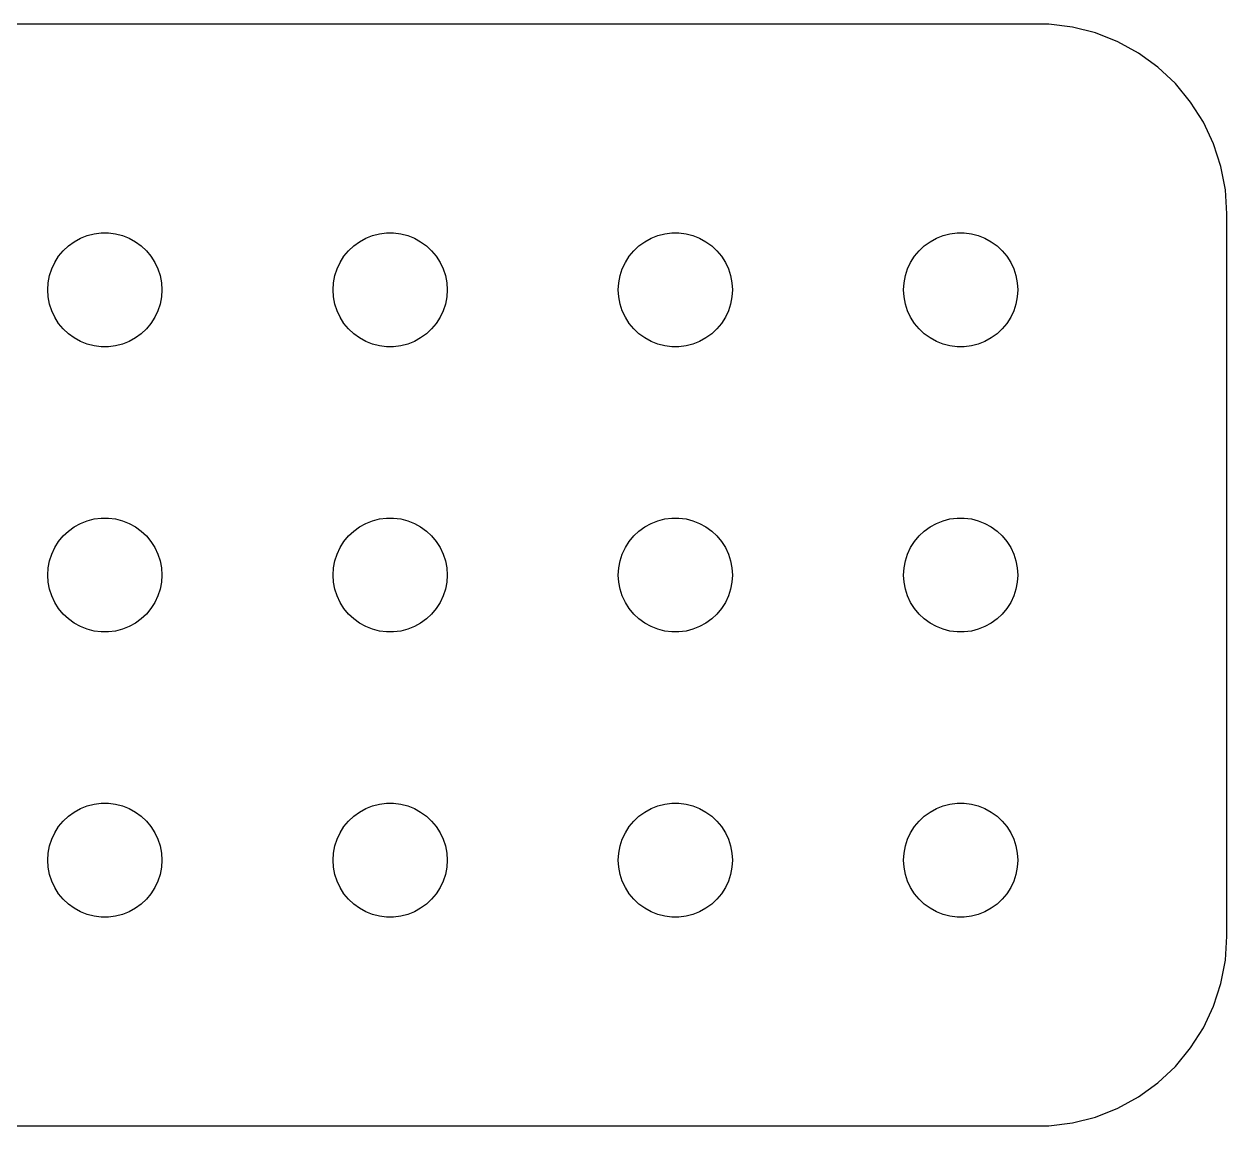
# Model space of a CAD drawing. Header units: metres. Extents: x -60 to 60, y -14 to 14.
# Drawn here: x 27.88 to 59.5, y -14.49 to 14.49 of the extents above; entities that cross this region are included whole.
import ezdxf

# ---------------------------------------------------------------- set-up
doc = ezdxf.new("R2010")
doc.units = ezdxf.units.M

msp = doc.modelspace()

# ---------------------------------------------------------------- linework, layer by layer
for p, q in [((54.8139, 14.4901), (-54.8139, 14.4901)), ((55.4369, 14.4114), (54.8139, 14.4901)), ((56.0451, 14.2553), (55.4369, 14.4114)), ((56.6289, 14.0241), (56.0451, 14.2553)), ((57.1791, 13.7216), (56.6289, 14.0241)), ((57.6871, 13.3526), (57.1791, 13.7216)), ((58.1448, 12.9227), (57.6871, 13.3526)), ((58.5451, 12.4389), (58.1448, 12.9227)), ((58.8815, 11.9088), (58.5451, 12.4389)), ((59.1489, 11.3406), (58.8815, 11.9088)), ((59.3429, 10.7434), (59.1489, 11.3406)), ((59.4606, 10.1267), (59.3429, 10.7434)), ((59.5, 9.5), (59.4606, 10.1267)), ((59.5, -9.5), (59.5, 9.5)), ((29.1963, 8.76648), (29.3613, 8.85724)), ((29.3613, 8.85724), (29.5365, 8.92657)), ((29.5365, 8.92657), (29.7189, 8.97342)), ((29.7189, 8.97342), (29.9058, 8.99704)), ((29.9058, 8.99704), (30.0942, 8.99704)), ((30.0942, 8.99704), (30.2811, 8.97342)), ((30.2811, 8.97342), (30.4635, 8.92657)), ((30.4635, 8.92657), (30.6387, 8.85724)), ((30.6387, 8.85724), (30.8037, 8.76648)), ((36.6963, 8.76648), (36.8613, 8.85724)), ((36.8613, 8.85724), (37.0365, 8.92657)), ((37.0365, 8.92657), (37.2189, 8.97342)), ((37.2189, 8.97342), (37.4058, 8.99704)), ((37.4058, 8.99704), (37.5942, 8.99704)), ((37.5942, 8.99704), (37.7811, 8.97342)), ((37.7811, 8.97342), (37.9635, 8.92657)), ((37.9635, 8.92657), (38.1387, 8.85724)), ((38.1387, 8.85724), (38.3037, 8.76648)), ((44.1963, 8.76648), (44.3613, 8.85724)), ((44.3613, 8.85724), (44.5365, 8.92657)), ((44.5365, 8.92657), (44.7189, 8.97342)), ((44.7189, 8.97342), (44.9058, 8.99704)), ((44.9058, 8.99704), (45.0942, 8.99704)), ((45.0942, 8.99704), (45.2811, 8.97342)), ((45.2811, 8.97342), (45.4635, 8.92657)), ((45.4635, 8.92657), (45.6387, 8.85724)), ((45.6387, 8.85724), (45.8037, 8.76648)), ((51.6963, 8.76648), (51.8613, 8.85724)), ((51.8613, 8.85724), (52.0365, 8.92657)), ((52.0365, 8.92657), (52.2189, 8.97342)), ((52.2189, 8.97342), (52.4058, 8.99704)), ((52.4058, 8.99704), (52.5942, 8.99704)), ((52.5942, 8.99704), (52.7811, 8.97342)), ((52.7811, 8.97342), (52.9635, 8.92657)), ((52.9635, 8.92657), (53.1387, 8.85724)), ((53.1387, 8.85724), (53.3037, 8.76648)), ((28.9065, 8.52681), (29.0439, 8.65576)), ((29.0439, 8.65576), (29.1963, 8.76648)), ((30.8037, 8.76648), (30.9561, 8.65576)), ((30.9561, 8.65576), (31.0934, 8.52681)), ((36.4065, 8.52681), (36.5439, 8.65576)), ((36.5439, 8.65576), (36.6963, 8.76648)), ((38.3037, 8.76648), (38.4561, 8.65576)), ((38.4561, 8.65576), (38.5934, 8.52681)), ((43.9065, 8.52681), (44.0439, 8.65576)), ((44.0439, 8.65576), (44.1963, 8.76648)), ((45.8037, 8.76648), (45.9561, 8.65576)), ((45.9561, 8.65576), (46.0934, 8.52681)), ((51.4065, 8.52681), (51.5439, 8.65576)), ((51.5439, 8.65576), (51.6963, 8.76648)), ((53.3037, 8.76648), (53.4561, 8.65576)), ((53.4561, 8.65576), (53.5934, 8.52681)), ((28.6053, 8.05219), (28.6855, 8.22263)), ((28.6855, 8.22263), (28.7865, 8.38167)), ((28.7865, 8.38167), (28.9065, 8.52681)), ((31.0934, 8.52681), (31.2135, 8.38167)), ((31.2135, 8.38167), (31.3145, 8.22263)), ((31.3145, 8.22263), (31.3947, 8.05219)), ((36.1053, 8.05219), (36.1855, 8.22263)), ((36.1855, 8.22263), (36.2865, 8.38167)), ((36.2865, 8.38167), (36.4065, 8.52681)), ((38.5934, 8.52681), (38.7135, 8.38167)), ((38.7135, 8.38167), (38.8145, 8.22263)), ((38.8145, 8.22263), (38.8947, 8.05219)), ((43.6053, 8.05219), (43.6855, 8.22263)), ((43.6855, 8.22263), (43.7865, 8.38167)), ((43.7865, 8.38167), (43.9065, 8.52681)), ((46.0934, 8.52681), (46.2135, 8.38167)), ((46.2135, 8.38167), (46.3145, 8.22263)), ((46.3145, 8.22263), (46.3947, 8.05219)), ((51.1053, 8.05219), (51.1855, 8.22263)), ((51.1855, 8.22263), (51.2865, 8.38167)), ((51.2865, 8.38167), (51.4065, 8.52681)), ((53.5934, 8.52681), (53.7135, 8.38167)), ((53.7135, 8.38167), (53.8145, 8.22263)), ((53.8145, 8.22263), (53.8947, 8.05219)), ((28.5471, 7.87303), (28.6053, 8.05219)), ((31.3947, 8.05219), (31.4529, 7.87303)), ((36.0471, 7.87303), (36.1053, 8.05219)), ((38.8947, 8.05219), (38.9529, 7.87303)), ((43.5471, 7.87303), (43.6053, 8.05219)), ((46.3947, 8.05219), (46.4529, 7.87303)), ((51.0471, 7.87303), (51.1053, 8.05219)), ((53.8947, 8.05219), (53.9529, 7.87303)), ((28.5, 7.5), (28.5118, 7.68799)), ((28.5118, 7.68799), (28.5471, 7.87303)), ((31.4529, 7.87303), (31.4882, 7.68799)), ((31.4882, 7.68799), (31.5, 7.5)), ((36, 7.5), (36.0118, 7.68799)), ((36.0118, 7.68799), (36.0471, 7.87303)), ((38.9529, 7.87303), (38.9882, 7.68799)), ((38.9882, 7.68799), (39, 7.5)), ((43.5, 7.5), (43.5118, 7.68799)), ((43.5118, 7.68799), (43.5471, 7.87303)), ((46.4529, 7.87303), (46.4882, 7.68799)), ((46.4882, 7.68799), (46.5, 7.5)), ((51, 7.5), (51.0118, 7.68799)), ((51.0118, 7.68799), (51.0471, 7.87303)), ((53.9529, 7.87303), (53.9882, 7.68799)), ((53.9882, 7.68799), (54, 7.5)), ((28.5118, 7.312), (28.5, 7.5)), ((28.5471, 7.12695), (28.5118, 7.312)), ((31.4882, 7.312), (31.4529, 7.12695)), ((31.5, 7.5), (31.4882, 7.312)), ((36.0118, 7.312), (36, 7.5)), ((36.0471, 7.12695), (36.0118, 7.312)), ((38.9882, 7.312), (38.9529, 7.12695)), ((39, 7.5), (38.9882, 7.312)), ((43.5118, 7.312), (43.5, 7.5)), ((43.5471, 7.12695), (43.5118, 7.312)), ((46.4882, 7.312), (46.4529, 7.12695)), ((46.5, 7.5), (46.4882, 7.312)), ((51.0118, 7.312), (51, 7.5)), ((51.0471, 7.12695), (51.0118, 7.312)), ((53.9882, 7.312), (53.9529, 7.12695)), ((54, 7.5), (53.9882, 7.312)), ((28.6053, 6.9478), (28.5471, 7.12695)), ((31.4529, 7.12695), (31.3947, 6.9478)), ((36.1053, 6.9478), (36.0471, 7.12695)), ((38.9529, 7.12695), (38.8947, 6.9478)), ((43.6053, 6.9478), (43.5471, 7.12695)), ((46.4529, 7.12695), (46.3947, 6.9478)), ((51.1053, 6.9478), (51.0471, 7.12695)), ((53.9529, 7.12695), (53.8947, 6.9478)), ((28.6855, 6.77736), (28.6053, 6.9478)), ((28.7865, 6.61832), (28.6855, 6.77736)), ((31.3145, 6.77736), (31.2135, 6.61832)), ((31.3947, 6.9478), (31.3145, 6.77736)), ((36.1855, 6.77736), (36.1053, 6.9478)), ((36.2865, 6.61832), (36.1855, 6.77736)), ((38.8145, 6.77736), (38.7135, 6.61832)), ((38.8947, 6.9478), (38.8145, 6.77736)), ((43.6855, 6.77736), (43.6053, 6.9478)), ((43.7865, 6.61832), (43.6855, 6.77736)), ((46.3145, 6.77736), (46.2135, 6.61832)), ((46.3947, 6.9478), (46.3145, 6.77736)), ((51.1855, 6.77736), (51.1053, 6.9478)), ((51.2865, 6.61832), (51.1855, 6.77736)), ((53.8145, 6.77736), (53.7135, 6.61832)), ((53.8947, 6.9478), (53.8145, 6.77736)), ((28.9065, 6.47318), (28.7865, 6.61832)), ((29.0439, 6.34422), (28.9065, 6.47318)), ((29.1963, 6.23351), (29.0439, 6.34422)), ((30.9561, 6.34422), (30.8037, 6.23351)), ((31.0934, 6.47318), (30.9561, 6.34422)), ((31.2135, 6.61832), (31.0934, 6.47318)), ((36.4065, 6.47318), (36.2865, 6.61832)), ((36.5439, 6.34422), (36.4065, 6.47318)), ((36.6963, 6.23351), (36.5439, 6.34422)), ((38.4561, 6.34422), (38.3037, 6.23351)), ((38.5934, 6.47318), (38.4561, 6.34422)), ((38.7135, 6.61832), (38.5934, 6.47318)), ((43.9065, 6.47318), (43.7865, 6.61832)), ((44.0439, 6.34422), (43.9065, 6.47318)), ((44.1963, 6.23351), (44.0439, 6.34422)), ((45.9561, 6.34422), (45.8037, 6.23351)), ((46.0934, 6.47318), (45.9561, 6.34422)), ((46.2135, 6.61832), (46.0934, 6.47318)), ((51.4065, 6.47318), (51.2865, 6.61832)), ((51.5439, 6.34422), (51.4065, 6.47318)), ((51.6963, 6.23351), (51.5439, 6.34422)), ((53.4561, 6.34422), (53.3037, 6.23351)), ((53.5934, 6.47318), (53.4561, 6.34422)), ((53.7135, 6.61832), (53.5934, 6.47318)), ((29.3613, 6.14275), (29.1963, 6.23351)), ((29.5365, 6.07341), (29.3613, 6.14275)), ((29.7189, 6.02657), (29.5365, 6.07341)), ((29.9058, 6.00294), (29.7189, 6.02657)), ((30.2811, 6.02657), (30.0942, 6.00294)), ((30.4635, 6.07341), (30.2811, 6.02657)), ((30.6387, 6.14275), (30.4635, 6.07341)), ((30.8037, 6.23351), (30.6387, 6.14275)), ((36.8613, 6.14275), (36.6963, 6.23351)), ((37.0365, 6.07341), (36.8613, 6.14275)), ((37.2189, 6.02657), (37.0365, 6.07341)), ((37.4058, 6.00294), (37.2189, 6.02657)), ((37.7811, 6.02657), (37.5942, 6.00294)), ((37.9635, 6.07341), (37.7811, 6.02657)), ((38.1387, 6.14275), (37.9635, 6.07341)), ((38.3037, 6.23351), (38.1387, 6.14275)), ((44.3613, 6.14275), (44.1963, 6.23351)), ((44.5365, 6.07341), (44.3613, 6.14275)), ((44.7189, 6.02657), (44.5365, 6.07341)), ((44.9058, 6.00294), (44.7189, 6.02657)), ((45.2811, 6.02657), (45.0942, 6.00294)), ((45.4635, 6.07341), (45.2811, 6.02657)), ((45.6387, 6.14275), (45.4635, 6.07341)), ((45.8037, 6.23351), (45.6387, 6.14275)), ((51.8613, 6.14275), (51.6963, 6.23351)), ((52.0365, 6.07341), (51.8613, 6.14275)), ((52.2189, 6.02657), (52.0365, 6.07341)), ((52.4058, 6.00294), (52.2189, 6.02657)), ((52.7811, 6.02657), (52.5942, 6.00294)), ((52.9635, 6.07341), (52.7811, 6.02657)), ((53.1387, 6.14275), (52.9635, 6.07341)), ((53.3037, 6.23351), (53.1387, 6.14275)), ((30.0942, 6.00294), (29.9058, 6.00294)), ((37.5942, 6.00294), (37.4058, 6.00294)), ((45.0942, 6.00294), (44.9058, 6.00294)), ((52.5942, 6.00294), (52.4058, 6.00294)), ((29.0439, 1.15576), (29.1963, 1.26648)), ((29.1963, 1.26648), (29.3613, 1.35724)), ((29.3613, 1.35724), (29.5365, 1.42657)), ((29.5365, 1.42657), (29.7189, 1.47342)), ((29.7189, 1.47342), (29.9058, 1.49704)), ((29.9058, 1.49704), (30.0942, 1.49704)), ((30.0942, 1.49704), (30.2811, 1.47342)), ((30.2811, 1.47342), (30.4635, 1.42657)), ((30.4635, 1.42657), (30.6387, 1.35724)), ((30.6387, 1.35724), (30.8037, 1.26648)), ((30.8037, 1.26648), (30.9561, 1.15576)), ((36.5439, 1.15576), (36.6963, 1.26648)), ((36.6963, 1.26648), (36.8613, 1.35724)), ((36.8613, 1.35724), (37.0365, 1.42657)), ((37.0365, 1.42657), (37.2189, 1.47342)), ((37.2189, 1.47342), (37.4058, 1.49704)), ((37.4058, 1.49704), (37.5942, 1.49704)), ((37.5942, 1.49704), (37.7811, 1.47342)), ((37.7811, 1.47342), (37.9635, 1.42657)), ((37.9635, 1.42657), (38.1387, 1.35724)), ((38.1387, 1.35724), (38.3037, 1.26648)), ((38.3037, 1.26648), (38.4561, 1.15576)), ((44.0439, 1.15576), (44.1963, 1.26648)), ((44.1963, 1.26648), (44.3613, 1.35724)), ((44.3613, 1.35724), (44.5365, 1.42657)), ((44.5365, 1.42657), (44.7189, 1.47342)), ((44.7189, 1.47342), (44.9058, 1.49704)), ((44.9058, 1.49704), (45.0942, 1.49704)), ((45.0942, 1.49704), (45.2811, 1.47342)), ((45.2811, 1.47342), (45.4635, 1.42657)), ((45.4635, 1.42657), (45.6387, 1.35724)), ((45.6387, 1.35724), (45.8037, 1.26648)), ((45.8037, 1.26648), (45.9561, 1.15576)), ((51.5439, 1.15576), (51.6963, 1.26648)), ((51.6963, 1.26648), (51.8613, 1.35724)), ((51.8613, 1.35724), (52.0365, 1.42657)), ((52.0365, 1.42657), (52.2189, 1.47342)), ((52.2189, 1.47342), (52.4058, 1.49704)), ((52.4058, 1.49704), (52.5942, 1.49704)), ((52.5942, 1.49704), (52.7811, 1.47342)), ((52.7811, 1.47342), (52.9635, 1.42657)), ((52.9635, 1.42657), (53.1387, 1.35724)), ((53.1387, 1.35724), (53.3037, 1.26648)), ((53.3037, 1.26648), (53.4561, 1.15576)), ((28.7865, 0.881668), (28.9065, 1.02681)), ((28.9065, 1.02681), (29.0439, 1.15576)), ((30.9561, 1.15576), (31.0934, 1.02681)), ((31.0934, 1.02681), (31.2135, 0.881668)), ((36.2865, 0.881668), (36.4065, 1.02681)), ((36.4065, 1.02681), (36.5439, 1.15576)), ((38.4561, 1.15576), (38.5934, 1.02681)), ((38.5934, 1.02681), (38.7135, 0.881668)), ((43.7865, 0.881668), (43.9065, 1.02681)), ((43.9065, 1.02681), (44.0439, 1.15576)), ((45.9561, 1.15576), (46.0934, 1.02681)), ((46.0934, 1.02681), (46.2135, 0.881668)), ((51.2865, 0.881668), (51.4065, 1.02681)), ((51.4065, 1.02681), (51.5439, 1.15576)), ((53.4561, 1.15576), (53.5934, 1.02681)), ((53.5934, 1.02681), (53.7135, 0.881668)), ((28.6053, 0.552185), (28.6855, 0.722626)), ((28.6855, 0.722626), (28.7865, 0.881668)), ((31.2135, 0.881668), (31.3145, 0.722626)), ((31.3145, 0.722626), (31.3947, 0.552185)), ((36.1053, 0.552185), (36.1855, 0.722626)), ((36.1855, 0.722626), (36.2865, 0.881668)), ((38.7135, 0.881668), (38.8145, 0.722626)), ((38.8145, 0.722626), (38.8947, 0.552185)), ((43.6053, 0.552185), (43.6855, 0.722626)), ((43.6855, 0.722626), (43.7865, 0.881668)), ((46.2135, 0.881668), (46.3145, 0.722626)), ((46.3145, 0.722626), (46.3947, 0.552185)), ((51.1053, 0.552185), (51.1855, 0.722626)), ((51.1855, 0.722626), (51.2865, 0.881668)), ((53.7135, 0.881668), (53.8145, 0.722626)), ((53.8145, 0.722626), (53.8947, 0.552185)), ((28.5118, 0.187988), (28.5471, 0.373032)), ((28.5471, 0.373032), (28.6053, 0.552185)), ((31.3947, 0.552185), (31.4529, 0.373032)), ((31.4529, 0.373032), (31.4882, 0.187988)), ((36.0118, 0.187988), (36.0471, 0.373032)), ((36.0471, 0.373032), (36.1053, 0.552185)), ((38.8947, 0.552185), (38.9529, 0.373032)), ((38.9529, 0.373032), (38.9882, 0.187988)), ((43.5118, 0.187988), (43.5471, 0.373032)), ((43.5471, 0.373032), (43.6053, 0.552185)), ((46.3947, 0.552185), (46.4529, 0.373032)), ((46.4529, 0.373032), (46.4882, 0.187988)), ((51.0118, 0.187988), (51.0471, 0.373032)), ((51.0471, 0.373032), (51.1053, 0.552185)), ((53.8947, 0.552185), (53.9529, 0.373032)), ((53.9529, 0.373032), (53.9882, 0.187988)), ((28.5, 0), (28.5118, 0.187988)), ((28.5118, -0.187988), (28.5, 0)), ((31.4882, 0.187988), (31.5, 0)), ((31.5, 0), (31.4882, -0.187988)), ((36, 0), (36.0118, 0.187988)), ((36.0118, -0.187988), (36, 0)), ((38.9882, 0.187988), (39, 0)), ((39, 0), (38.9882, -0.187988)), ((43.5, 0), (43.5118, 0.187988)), ((43.5118, -0.187988), (43.5, 0)), ((46.4882, 0.187988), (46.5, 0)), ((46.5, 0), (46.4882, -0.187988)), ((51, 0), (51.0118, 0.187988)), ((51.0118, -0.187988), (51, 0)), ((53.9882, 0.187988), (54, 0)), ((54, 0), (53.9882, -0.187988)), ((28.5471, -0.373032), (28.5118, -0.187988)), ((31.4882, -0.187988), (31.4529, -0.373032)), ((36.0471, -0.373032), (36.0118, -0.187988)), ((38.9882, -0.187988), (38.9529, -0.373032)), ((43.5471, -0.373032), (43.5118, -0.187988)), ((46.4882, -0.187988), (46.4529, -0.373032)), ((51.0471, -0.373032), (51.0118, -0.187988)), ((53.9882, -0.187988), (53.9529, -0.373032)), ((28.6053, -0.552185), (28.5471, -0.373032)), ((28.6855, -0.722626), (28.6053, -0.552185)), ((31.3947, -0.552185), (31.3145, -0.722626)), ((31.4529, -0.373032), (31.3947, -0.552185)), ((36.1053, -0.552185), (36.0471, -0.373032)), ((36.1855, -0.722626), (36.1053, -0.552185)), ((38.8947, -0.552185), (38.8145, -0.722626)), ((38.9529, -0.373032), (38.8947, -0.552185)), ((43.6053, -0.552185), (43.5471, -0.373032)), ((43.6855, -0.722626), (43.6053, -0.552185)), ((46.3947, -0.552185), (46.3145, -0.722626)), ((46.4529, -0.373032), (46.3947, -0.552185)), ((51.1053, -0.552185), (51.0471, -0.373032)), ((51.1855, -0.722626), (51.1053, -0.552185)), ((53.8947, -0.552185), (53.8145, -0.722626)), ((53.9529, -0.373032), (53.8947, -0.552185)), ((28.7865, -0.881668), (28.6855, -0.722626)), ((28.9065, -1.02681), (28.7865, -0.881668)), ((31.2135, -0.881668), (31.0934, -1.02681)), ((31.3145, -0.722626), (31.2135, -0.881668)), ((36.2865, -0.881668), (36.1855, -0.722626)), ((36.4065, -1.02681), (36.2865, -0.881668)), ((38.7135, -0.881668), (38.5934, -1.02681)), ((38.8145, -0.722626), (38.7135, -0.881668)), ((43.7865, -0.881668), (43.6855, -0.722626)), ((43.9065, -1.02681), (43.7865, -0.881668)), ((46.2135, -0.881668), (46.0934, -1.02681)), ((46.3145, -0.722626), (46.2135, -0.881668)), ((51.2865, -0.881668), (51.1855, -0.722626)), ((51.4065, -1.02681), (51.2865, -0.881668)), ((53.7135, -0.881668), (53.5934, -1.02681)), ((53.8145, -0.722626), (53.7135, -0.881668)), ((29.0439, -1.15576), (28.9065, -1.02681)), ((29.1963, -1.26648), (29.0439, -1.15576)), ((30.9561, -1.15576), (30.8037, -1.26648)), ((31.0934, -1.02681), (30.9561, -1.15576)), ((36.5439, -1.15576), (36.4065, -1.02681)), ((36.6963, -1.26648), (36.5439, -1.15576)), ((38.4561, -1.15576), (38.3037, -1.26648)), ((38.5934, -1.02681), (38.4561, -1.15576)), ((44.0439, -1.15576), (43.9065, -1.02681)), ((44.1963, -1.26648), (44.0439, -1.15576)), ((45.9561, -1.15576), (45.8037, -1.26648)), ((46.0934, -1.02681), (45.9561, -1.15576)), ((51.5439, -1.15576), (51.4065, -1.02681)), ((51.6963, -1.26648), (51.5439, -1.15576)), ((53.4561, -1.15576), (53.3037, -1.26648)), ((53.5934, -1.02681), (53.4561, -1.15576)), ((29.3613, -1.35724), (29.1963, -1.26648)), ((29.5365, -1.42657), (29.3613, -1.35724)), ((29.7189, -1.47342), (29.5365, -1.42657)), ((29.9058, -1.49704), (29.7189, -1.47342)), ((30.0942, -1.49704), (29.9058, -1.49704)), ((30.2811, -1.47342), (30.0942, -1.49704)), ((30.4635, -1.42657), (30.2811, -1.47342)), ((30.6387, -1.35724), (30.4635, -1.42657)), ((30.8037, -1.26648), (30.6387, -1.35724)), ((36.8613, -1.35724), (36.6963, -1.26648)), ((37.0365, -1.42657), (36.8613, -1.35724)), ((37.2189, -1.47342), (37.0365, -1.42657)), ((37.4058, -1.49704), (37.2189, -1.47342)), ((37.5942, -1.49704), (37.4058, -1.49704)), ((37.7811, -1.47342), (37.5942, -1.49704)), ((37.9635, -1.42657), (37.7811, -1.47342)), ((38.1387, -1.35724), (37.9635, -1.42657)), ((38.3037, -1.26648), (38.1387, -1.35724)), ((44.3613, -1.35724), (44.1963, -1.26648)), ((44.5365, -1.42657), (44.3613, -1.35724)), ((44.7189, -1.47342), (44.5365, -1.42657)), ((44.9058, -1.49704), (44.7189, -1.47342)), ((45.0942, -1.49704), (44.9058, -1.49704)), ((45.2811, -1.47342), (45.0942, -1.49704)), ((45.4635, -1.42657), (45.2811, -1.47342)), ((45.6387, -1.35724), (45.4635, -1.42657)), ((45.8037, -1.26648), (45.6387, -1.35724)), ((51.8613, -1.35724), (51.6963, -1.26648)), ((52.0365, -1.42657), (51.8613, -1.35724)), ((52.2189, -1.47342), (52.0365, -1.42657)), ((52.4058, -1.49704), (52.2189, -1.47342)), ((52.5942, -1.49704), (52.4058, -1.49704)), ((52.7811, -1.47342), (52.5942, -1.49704)), ((52.9635, -1.42657), (52.7811, -1.47342)), ((53.1387, -1.35724), (52.9635, -1.42657)), ((53.3037, -1.26648), (53.1387, -1.35724)), ((29.7189, -6.02657), (29.9058, -6.00294)), ((29.9058, -6.00294), (30.0942, -6.00294)), ((30.0942, -6.00294), (30.2811, -6.02657)), ((37.2189, -6.02657), (37.4058, -6.00294)), ((37.4058, -6.00294), (37.5942, -6.00294)), ((37.5942, -6.00294), (37.7811, -6.02657)), ((44.7189, -6.02657), (44.9058, -6.00294)), ((44.9058, -6.00294), (45.0942, -6.00294)), ((45.0942, -6.00294), (45.2811, -6.02657)), ((52.2189, -6.02657), (52.4058, -6.00294)), ((52.4058, -6.00294), (52.5942, -6.00294)), ((52.5942, -6.00294), (52.7811, -6.02657)), ((29.0439, -6.34422), (29.1963, -6.23351)), ((29.1963, -6.23351), (29.3613, -6.14275)), ((29.3613, -6.14275), (29.5365, -6.07341)), ((29.5365, -6.07341), (29.7189, -6.02657)), ((30.2811, -6.02657), (30.4635, -6.07341)), ((30.4635, -6.07341), (30.6387, -6.14275)), ((30.6387, -6.14275), (30.8037, -6.23351)), ((30.8037, -6.23351), (30.9561, -6.34422)), ((36.5439, -6.34422), (36.6963, -6.23351)), ((36.6963, -6.23351), (36.8613, -6.14275)), ((36.8613, -6.14275), (37.0365, -6.07341)), ((37.0365, -6.07341), (37.2189, -6.02657)), ((37.7811, -6.02657), (37.9635, -6.07341)), ((37.9635, -6.07341), (38.1387, -6.14275)), ((38.1387, -6.14275), (38.3037, -6.23351)), ((38.3037, -6.23351), (38.4561, -6.34422)), ((44.0439, -6.34422), (44.1963, -6.23351)), ((44.1963, -6.23351), (44.3613, -6.14275)), ((44.3613, -6.14275), (44.5365, -6.07341)), ((44.5365, -6.07341), (44.7189, -6.02657)), ((45.2811, -6.02657), (45.4635, -6.07341)), ((45.4635, -6.07341), (45.6387, -6.14275)), ((45.6387, -6.14275), (45.8037, -6.23351)), ((45.8037, -6.23351), (45.9561, -6.34422)), ((51.5439, -6.34422), (51.6963, -6.23351)), ((51.6963, -6.23351), (51.8613, -6.14275)), ((51.8613, -6.14275), (52.0365, -6.07341)), ((52.0365, -6.07341), (52.2189, -6.02657)), ((52.7811, -6.02657), (52.9635, -6.07341)), ((52.9635, -6.07341), (53.1387, -6.14275)), ((53.1387, -6.14275), (53.3037, -6.23351)), ((53.3037, -6.23351), (53.4561, -6.34422)), ((28.6855, -6.77736), (28.7865, -6.61832)), ((28.7865, -6.61832), (28.9065, -6.47318)), ((28.9065, -6.47318), (29.0439, -6.34422)), ((30.9561, -6.34422), (31.0934, -6.47318)), ((31.0934, -6.47318), (31.2135, -6.61832)), ((31.2135, -6.61832), (31.3145, -6.77736)), ((36.1855, -6.77736), (36.2865, -6.61832)), ((36.2865, -6.61832), (36.4065, -6.47318)), ((36.4065, -6.47318), (36.5439, -6.34422)), ((38.4561, -6.34422), (38.5934, -6.47318)), ((38.5934, -6.47318), (38.7135, -6.61832)), ((38.7135, -6.61832), (38.8145, -6.77736)), ((43.6855, -6.77736), (43.7865, -6.61832)), ((43.7865, -6.61832), (43.9065, -6.47318)), ((43.9065, -6.47318), (44.0439, -6.34422)), ((45.9561, -6.34422), (46.0934, -6.47318)), ((46.0934, -6.47318), (46.2135, -6.61832)), ((46.2135, -6.61832), (46.3145, -6.77736)), ((51.1855, -6.77736), (51.2865, -6.61832)), ((51.2865, -6.61832), (51.4065, -6.47318)), ((51.4065, -6.47318), (51.5439, -6.34422)), ((53.4561, -6.34422), (53.5934, -6.47318)), ((53.5934, -6.47318), (53.7135, -6.61832)), ((53.7135, -6.61832), (53.8145, -6.77736)), ((28.5471, -7.12695), (28.6053, -6.9478)), ((28.6053, -6.9478), (28.6855, -6.77736)), ((31.3145, -6.77736), (31.3947, -6.9478)), ((31.3947, -6.9478), (31.4529, -7.12695)), ((36.0471, -7.12695), (36.1053, -6.9478)), ((36.1053, -6.9478), (36.1855, -6.77736)), ((38.8145, -6.77736), (38.8947, -6.9478)), ((38.8947, -6.9478), (38.9529, -7.12695)), ((43.5471, -7.12695), (43.6053, -6.9478)), ((43.6053, -6.9478), (43.6855, -6.77736)), ((46.3145, -6.77736), (46.3947, -6.9478)), ((46.3947, -6.9478), (46.4529, -7.12695)), ((51.0471, -7.12695), (51.1053, -6.9478)), ((51.1053, -6.9478), (51.1855, -6.77736)), ((53.8145, -6.77736), (53.8947, -6.9478)), ((53.8947, -6.9478), (53.9529, -7.12695)), ((28.5118, -7.312), (28.5471, -7.12695)), ((31.4529, -7.12695), (31.4882, -7.312)), ((36.0118, -7.312), (36.0471, -7.12695)), ((38.9529, -7.12695), (38.9882, -7.312)), ((43.5118, -7.312), (43.5471, -7.12695)), ((46.4529, -7.12695), (46.4882, -7.312)), ((51.0118, -7.312), (51.0471, -7.12695)), ((53.9529, -7.12695), (53.9882, -7.312)), ((28.5, -7.5), (28.5118, -7.312)), ((28.5118, -7.68799), (28.5, -7.5)), ((31.4882, -7.312), (31.5, -7.5)), ((31.5, -7.5), (31.4882, -7.68799)), ((36, -7.5), (36.0118, -7.312)), ((36.0118, -7.68799), (36, -7.5)), ((38.9882, -7.312), (39, -7.5)), ((39, -7.5), (38.9882, -7.68799)), ((43.5, -7.5), (43.5118, -7.312)), ((43.5118, -7.68799), (43.5, -7.5)), ((46.4882, -7.312), (46.5, -7.5)), ((46.5, -7.5), (46.4882, -7.68799)), ((51, -7.5), (51.0118, -7.312)), ((51.0118, -7.68799), (51, -7.5)), ((53.9882, -7.312), (54, -7.5)), ((54, -7.5), (53.9882, -7.68799)), ((28.5471, -7.87303), (28.5118, -7.68799)), ((28.6053, -8.05219), (28.5471, -7.87303)), ((31.4529, -7.87303), (31.3947, -8.05219)), ((31.4882, -7.68799), (31.4529, -7.87303)), ((36.0471, -7.87303), (36.0118, -7.68799)), ((36.1053, -8.05219), (36.0471, -7.87303)), ((38.9529, -7.87303), (38.8947, -8.05219)), ((38.9882, -7.68799), (38.9529, -7.87303)), ((43.5471, -7.87303), (43.5118, -7.68799)), ((43.6053, -8.05219), (43.5471, -7.87303)), ((46.4529, -7.87303), (46.3947, -8.05219)), ((46.4882, -7.68799), (46.4529, -7.87303)), ((51.0471, -7.87303), (51.0118, -7.68799)), ((51.1053, -8.05219), (51.0471, -7.87303)), ((53.9529, -7.87303), (53.8947, -8.05219)), ((53.9882, -7.68799), (53.9529, -7.87303)), ((28.6855, -8.22263), (28.6053, -8.05219)), ((31.3947, -8.05219), (31.3145, -8.22263)), ((36.1855, -8.22263), (36.1053, -8.05219)), ((38.8947, -8.05219), (38.8145, -8.22263)), ((43.6855, -8.22263), (43.6053, -8.05219)), ((46.3947, -8.05219), (46.3145, -8.22263)), ((51.1855, -8.22263), (51.1053, -8.05219)), ((53.8947, -8.05219), (53.8145, -8.22263)), ((28.7865, -8.38167), (28.6855, -8.22263)), ((28.9065, -8.52681), (28.7865, -8.38167)), ((29.0439, -8.65576), (28.9065, -8.52681)), ((31.0934, -8.52681), (30.9561, -8.65576)), ((31.2135, -8.38167), (31.0934, -8.52681)), ((31.3145, -8.22263), (31.2135, -8.38167)), ((36.2865, -8.38167), (36.1855, -8.22263)), ((36.4065, -8.52681), (36.2865, -8.38167)), ((36.5439, -8.65576), (36.4065, -8.52681)), ((38.5934, -8.52681), (38.4561, -8.65576)), ((38.7135, -8.38167), (38.5934, -8.52681)), ((38.8145, -8.22263), (38.7135, -8.38167)), ((43.7865, -8.38167), (43.6855, -8.22263)), ((43.9065, -8.52681), (43.7865, -8.38167)), ((44.0439, -8.65576), (43.9065, -8.52681)), ((46.0934, -8.52681), (45.9561, -8.65576)), ((46.2135, -8.38167), (46.0934, -8.52681)), ((46.3145, -8.22263), (46.2135, -8.38167)), ((51.2865, -8.38167), (51.1855, -8.22263)), ((51.4065, -8.52681), (51.2865, -8.38167)), ((51.5439, -8.65576), (51.4065, -8.52681)), ((53.5934, -8.52681), (53.4561, -8.65576)), ((53.7135, -8.38167), (53.5934, -8.52681)), ((53.8145, -8.22263), (53.7135, -8.38167)), ((29.1963, -8.76648), (29.0439, -8.65576)), ((29.3613, -8.85724), (29.1963, -8.76648)), ((30.8037, -8.76648), (30.6387, -8.85724)), ((30.9561, -8.65576), (30.8037, -8.76648)), ((36.6963, -8.76648), (36.5439, -8.65576)), ((36.8613, -8.85724), (36.6963, -8.76648)), ((38.3037, -8.76648), (38.1387, -8.85724)), ((38.4561, -8.65576), (38.3037, -8.76648)), ((44.1963, -8.76648), (44.0439, -8.65576)), ((44.3613, -8.85724), (44.1963, -8.76648)), ((45.8037, -8.76648), (45.6387, -8.85724)), ((45.9561, -8.65576), (45.8037, -8.76648)), ((51.6963, -8.76648), (51.5439, -8.65576)), ((51.8613, -8.85724), (51.6963, -8.76648)), ((53.3037, -8.76648), (53.1387, -8.85724)), ((53.4561, -8.65576), (53.3037, -8.76648)), ((29.5365, -8.92657), (29.3613, -8.85724)), ((29.7189, -8.97342), (29.5365, -8.92657)), ((29.9058, -8.99704), (29.7189, -8.97342)), ((30.0942, -8.99704), (29.9058, -8.99704)), ((30.2811, -8.97342), (30.0942, -8.99704)), ((30.4635, -8.92657), (30.2811, -8.97342)), ((30.6387, -8.85724), (30.4635, -8.92657)), ((37.0365, -8.92657), (36.8613, -8.85724)), ((37.2189, -8.97342), (37.0365, -8.92657)), ((37.4058, -8.99704), (37.2189, -8.97342)), ((37.5942, -8.99704), (37.4058, -8.99704)), ((37.7811, -8.97342), (37.5942, -8.99704)), ((37.9635, -8.92657), (37.7811, -8.97342)), ((38.1387, -8.85724), (37.9635, -8.92657)), ((44.5365, -8.92657), (44.3613, -8.85724)), ((44.7189, -8.97342), (44.5365, -8.92657)), ((44.9058, -8.99704), (44.7189, -8.97342)), ((45.0942, -8.99704), (44.9058, -8.99704)), ((45.2811, -8.97342), (45.0942, -8.99704)), ((45.4635, -8.92657), (45.2811, -8.97342)), ((45.6387, -8.85724), (45.4635, -8.92657)), ((52.0365, -8.92657), (51.8613, -8.85724)), ((52.2189, -8.97342), (52.0365, -8.92657)), ((52.4058, -8.99704), (52.2189, -8.97342)), ((52.5942, -8.99704), (52.4058, -8.99704)), ((52.7811, -8.97342), (52.5942, -8.99704)), ((52.9635, -8.92657), (52.7811, -8.97342)), ((53.1387, -8.85724), (52.9635, -8.92657)), ((59.4606, -10.1267), (59.5, -9.5)), ((59.3429, -10.7434), (59.4606, -10.1267)), ((59.1489, -11.3406), (59.3429, -10.7434)), ((58.8815, -11.9088), (59.1489, -11.3406)), ((58.5451, -12.4389), (58.8815, -11.9088)), ((58.1448, -12.9227), (58.5451, -12.4389)), ((57.6871, -13.3526), (58.1448, -12.9227)), ((57.1791, -13.7216), (57.6871, -13.3526)), ((56.6289, -14.0241), (57.1791, -13.7216)), ((56.0451, -14.2553), (56.6289, -14.0241)), ((-54.8139, -14.4901), (54.8139, -14.4901)), ((54.8139, -14.4901), (55.4369, -14.4114)), ((55.4369, -14.4114), (56.0451, -14.2553))]:
    msp.add_line(p, q)

doc.saveas('drawing.dxf')
